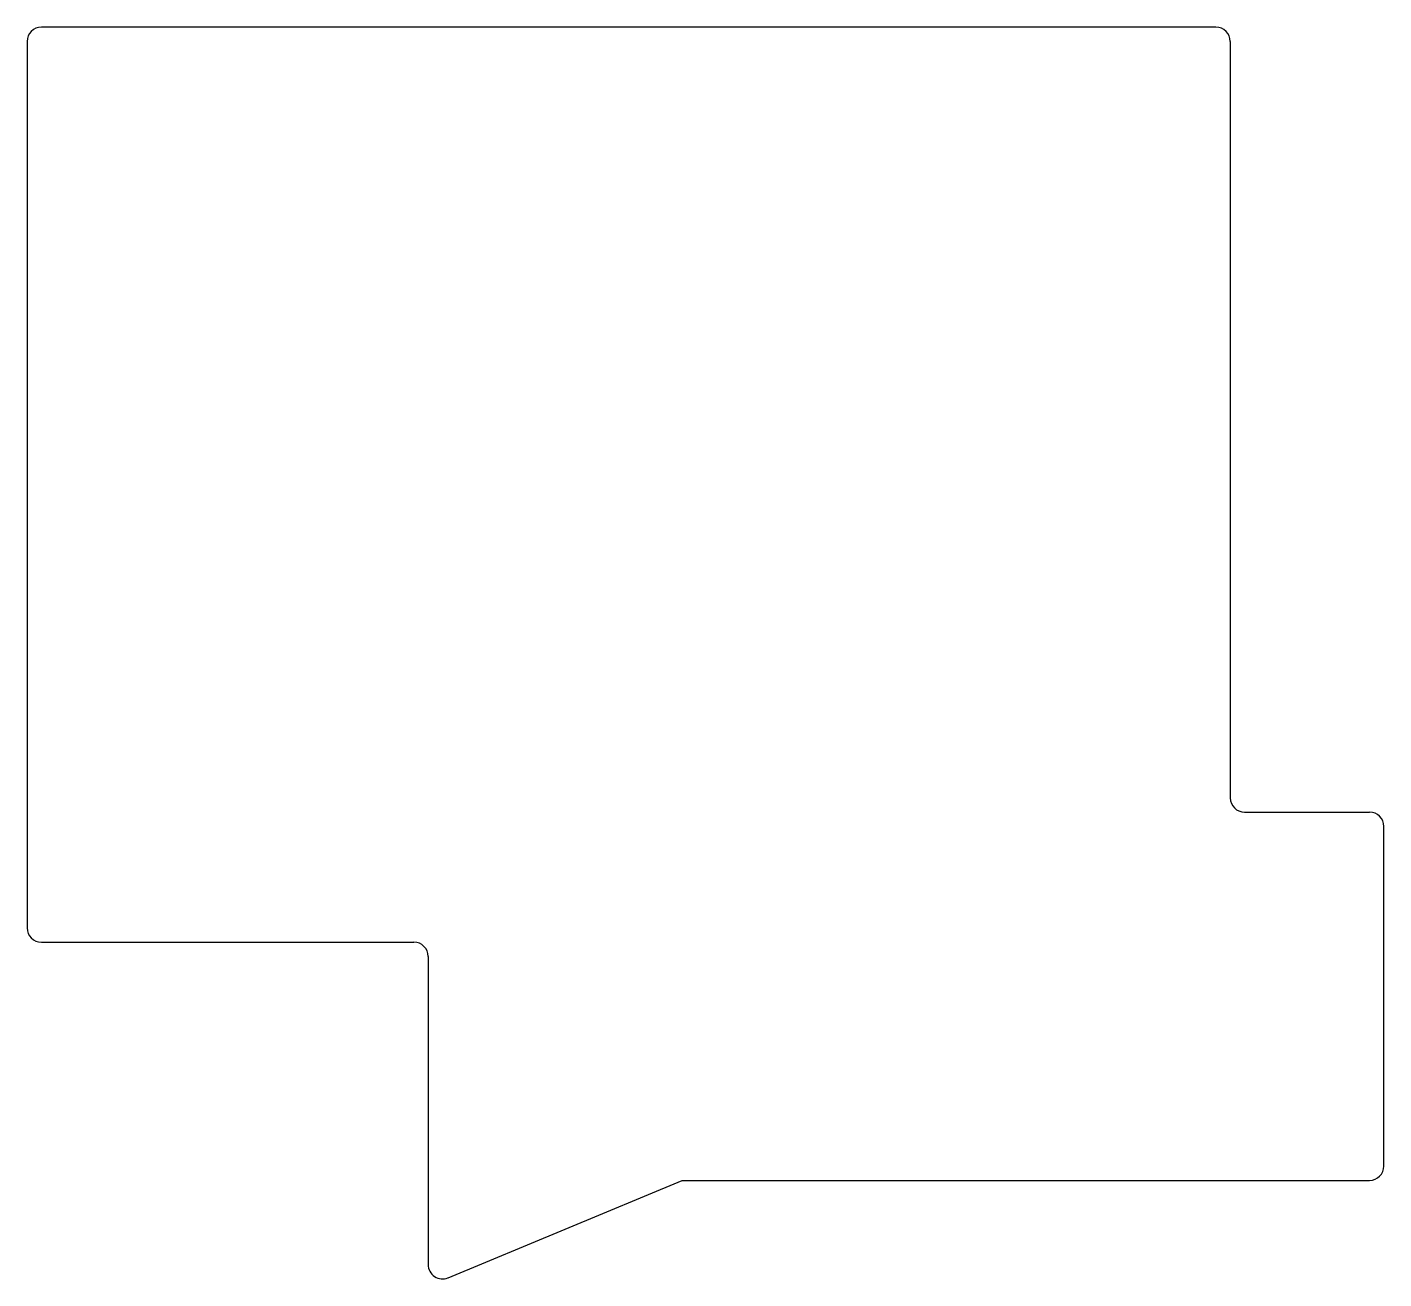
# Model space of a CAD drawing. Extents: x -47.4 to 47.4, y -45.6 to 41.8.
import ezdxf

# ---------------------------------------------------------------- set-up
doc = ezdxf.new("R2010")
doc.units = 0
doc.header["$MEASUREMENT"] = 0
doc.layers.add('MODELSKETCH_VISIBLE', color=7, linetype='CONTINUOUS')

msp = doc.modelspace()

# ---------------------------------------------------------------- linework, layer by layer
at = {"layer": 'MODELSKETCH_VISIBLE'}
for p, q in [((35.637, 41.75), (-46.363, 41.75)), ((-47.363, 40.75), (-47.363, -21.125)), ((36.637, 40.75), (36.637, -12.045)), ((37.637, -13.045), (46.362, -13.045)), ((47.362, -37.75), (47.362, -14.045)), ((-46.363, -22.125), (-20.363, -22.125)), ((-19.363, -23.125), (-19.363, -44.626)), ((-17.978, -45.549), (-1.638, -38.75)), ((-1.638, -38.75), (46.362, -38.75))]:
    msp.add_line(p, q, dxfattribs=at)
for centre, start, end in [((-46.363, 40.75), 90, 180), ((35.637, 40.75), 0, 90), ((37.637, -12.045), 180, 270), ((46.362, -14.045), 0, 90), ((-46.363, -21.125), 180, 270), ((-20.363, -23.125), 0, 90), ((46.362, -37.75), 270, 0), ((-18.363, -44.626), 180, 292.59117)]:
    msp.add_arc(centre, 1, start, end, dxfattribs=at)

doc.saveas('drawing.dxf')
